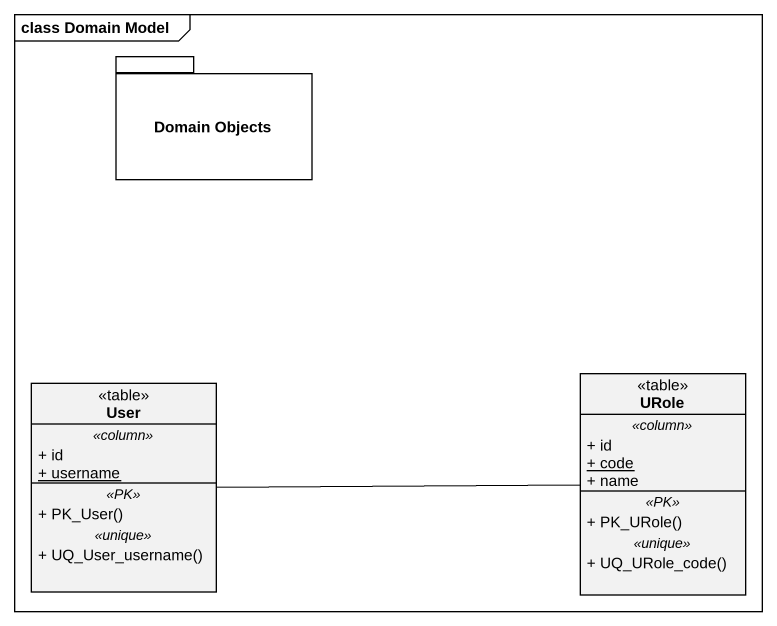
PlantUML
@startuml
mainframe class Domain Model
hide circle
hide empty members
skinparam classAttributeIconSize 0
package "Domain Objects" as Domain_Objects {
}
class User <<table>> {
  .. <<column>> ..
  + id
  {static} + username
  .. <<PK>> ..
  + PK_User()
  .. <<unique>> ..
  + UQ_User_username()
}
class URole <<table>> {
  .. <<column>> ..
  + id
  {static} + code
  + name
  .. <<PK>> ..
  + PK_URole()
  .. <<unique>> ..
  + UQ_URole_code()
}
User -right- URole
@enduml
